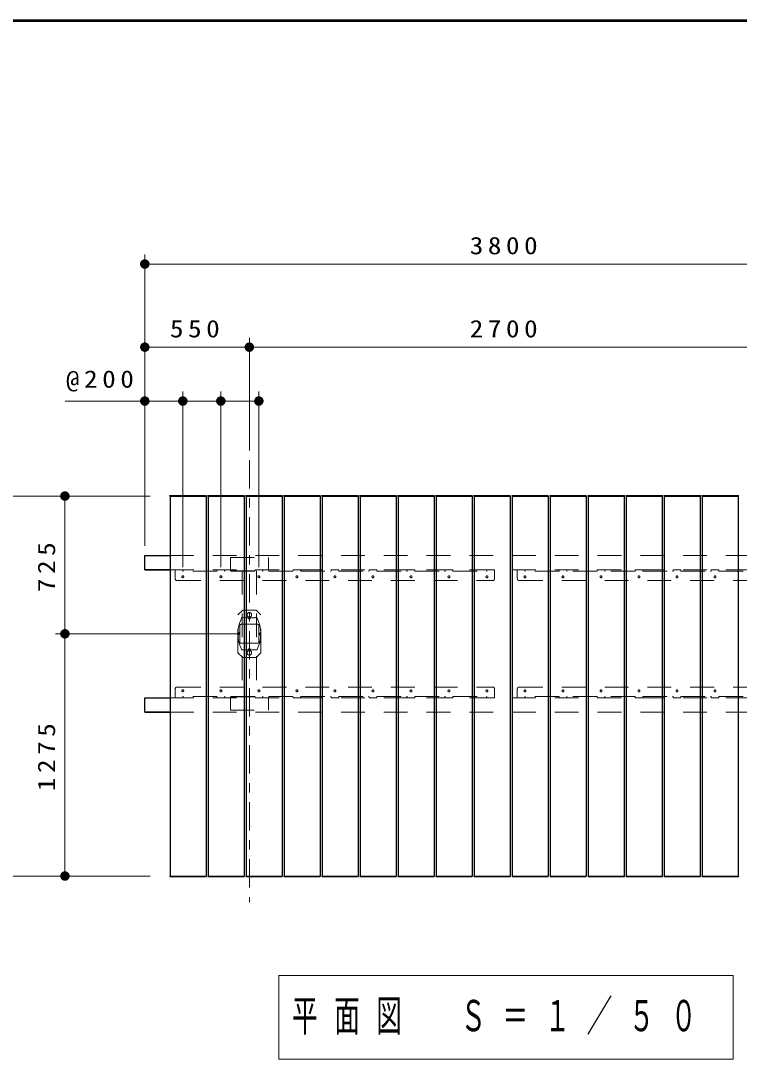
# Model space of a CAD drawing. Units: millimetres on the paper, with parts at other scales. Extents: x -385 to 0, y -10 to 267.
# Drawn here: x -322.2 to -246.6, y 157.7 to 267 of the extents above; entities that cross this region are included whole.
import ezdxf

# ---------------------------------------------------------------- set-up
doc = ezdxf.new("R2010")
doc.units = ezdxf.units.MM
doc.linetypes.add('USER1', pattern=[4.5, 2.5, -2])
doc.linetypes.add('USER2', pattern=[6, 3, -1, 1, -1])
doc.layers.add('LY_1', color=7, linetype='Continuous', lineweight=25)
doc.layers.add('LY_2', color=7, linetype='Continuous', lineweight=13)
doc.styles.add('ＭＳ ゴシック', font='')
doc.styles.get('ＭＳ ゴシック').set_extended_font_data('MS Gothic')

# ---------------------------------------------------------------- blocks, each defined once
blk = doc.blocks.new('filled_dot')
at = {"color": 0, "linetype": 'Continuous', "lineweight": -2, "const_width": 1.25}
blk.add_lwpolyline([(-0.625, 0, 1), (0.625, 0, 1)], format="xyb", close=True, dxfattribs=at)

msp = doc.modelspace()

# ---------------------------------------------------------------- linework, layer by layer
at = {"layer": 'LY_1', "lineweight": 13}
for p, q in [((-309.177, 211.717), (-309.177, 242.39)), ((-309.177, 241.39), (-233.177, 241.39)), ((-298.177, 221.76), (-298.177, 233.64)), ((-309.177, 232.64), (-298.177, 232.64)), ((-298.177, 232.64), (-244.177, 232.64)), ((-309.177, 211.717), (-309.177, 227.967)), ((-305.177, 209.467), (-305.177, 227.967)), ((-301.177, 209.467), (-301.177, 227.967)), ((-297.177, 209.467), (-297.177, 227.967)), ((-317.562, 226.967), (-305.177, 226.967)), ((-305.177, 226.967), (-301.177, 226.967)), ((-301.177, 226.967), (-297.177, 226.967)), ((-308.617, 216.967), (-328.586, 216.967)), ((-317.586, 202.467), (-317.586, 216.967)), ((-299.177, 202.467), (-318.586, 202.467)), ((-317.586, 176.967), (-317.586, 202.467)), ((-308.617, 176.967), (-328.586, 176.967)), ((-295.077, 166.485), (-295.077, 157.685)), ((-247.277, 166.485), (-295.077, 166.485)), ((-247.277, 157.685), (-247.277, 166.485)), ((-295.077, 157.685), (-247.277, 157.685))]:
    msp.add_line(p, q, dxfattribs=at)
at = {"layer": 'LY_1', "color": 2, "linetype": 'USER2', "lineweight": 13}
msp.add_line((-298.177, 220.76), (-298.177, 174.212), dxfattribs=at)
at = {"layer": 'LY_1', "color": 131}
for p, q in [((-306.537, 216.967), (-306.537, 217.019)), ((-306.537, 217.019), (-302.717, 217.019)), ((-306.537, 216.967), (-302.717, 216.967)), ((-306.527, 216.967), (-306.527, 176.967)), ((-302.727, 216.967), (-302.727, 176.967)), ((-302.717, 216.967), (-302.717, 217.019)), ((-302.537, 216.967), (-302.537, 217.019)), ((-302.537, 217.019), (-298.717, 217.019)), ((-302.537, 216.967), (-298.717, 216.967)), ((-302.527, 216.967), (-302.527, 176.967)), ((-298.727, 216.967), (-298.727, 176.967)), ((-298.717, 216.967), (-298.717, 217.019)), ((-298.537, 216.967), (-298.537, 217.019)), ((-298.537, 217.019), (-294.717, 217.019)), ((-298.537, 216.967), (-294.717, 216.967)), ((-298.527, 216.967), (-298.527, 176.967)), ((-294.727, 216.967), (-294.727, 176.967)), ((-294.717, 216.967), (-294.717, 217.019)), ((-294.537, 216.967), (-294.537, 217.019)), ((-294.537, 217.019), (-290.717, 217.019)), ((-294.537, 216.967), (-290.717, 216.967)), ((-294.527, 216.967), (-294.527, 176.967)), ((-290.727, 216.967), (-290.727, 176.967)), ((-290.717, 216.967), (-290.717, 217.019)), ((-290.537, 216.967), (-290.537, 217.019)), ((-290.537, 217.019), (-286.717, 217.019)), ((-290.537, 216.967), (-286.717, 216.967)), ((-290.527, 216.967), (-290.527, 176.967)), ((-286.727, 216.967), (-286.727, 176.967)), ((-286.717, 216.967), (-286.717, 217.019)), ((-286.537, 216.967), (-286.537, 217.019)), ((-286.537, 217.019), (-282.717, 217.019)), ((-286.537, 216.967), (-282.717, 216.967)), ((-286.527, 216.967), (-286.527, 176.967)), ((-282.727, 216.967), (-282.727, 176.967)), ((-282.717, 216.967), (-282.717, 217.019)), ((-282.537, 216.967), (-282.537, 217.019)), ((-282.537, 217.019), (-278.717, 217.019)), ((-282.537, 216.967), (-278.717, 216.967)), ((-282.527, 216.967), (-282.527, 176.967)), ((-278.727, 216.967), (-278.727, 176.967)), ((-278.717, 216.967), (-278.717, 217.019)), ((-278.537, 216.967), (-278.537, 217.019)), ((-278.537, 217.019), (-274.717, 217.019)), ((-278.537, 216.967), (-274.717, 216.967)), ((-278.527, 216.967), (-278.527, 176.967)), ((-274.727, 216.967), (-274.727, 176.967)), ((-274.717, 216.967), (-274.717, 217.019)), ((-274.537, 216.967), (-274.537, 217.019)), ((-274.537, 217.019), (-270.717, 217.019)), ((-274.537, 216.967), (-270.717, 216.967)), ((-274.527, 216.967), (-274.527, 176.967)), ((-270.727, 216.967), (-270.727, 176.967)), ((-270.717, 216.967), (-270.717, 217.019)), ((-270.537, 216.967), (-270.537, 217.019)), ((-270.537, 217.019), (-266.717, 217.019)), ((-270.537, 216.967), (-266.717, 216.967)), ((-270.527, 216.967), (-270.527, 176.967)), ((-266.727, 216.967), (-266.727, 176.967)), ((-266.717, 216.967), (-266.717, 217.019)), ((-266.537, 216.967), (-266.537, 217.019)), ((-266.537, 217.019), (-262.717, 217.019)), ((-266.537, 216.967), (-262.717, 216.967)), ((-266.527, 216.967), (-266.527, 176.967)), ((-262.727, 216.967), (-262.727, 176.967)), ((-262.717, 216.967), (-262.717, 217.019)), ((-262.537, 216.967), (-262.537, 217.019)), ((-262.537, 217.019), (-258.717, 217.019)), ((-262.537, 216.967), (-258.717, 216.967)), ((-262.527, 216.967), (-262.527, 176.967)), ((-258.727, 216.967), (-258.727, 176.967)), ((-258.717, 216.967), (-258.717, 217.019)), ((-258.537, 216.967), (-258.537, 217.019)), ((-258.537, 217.019), (-254.717, 217.019)), ((-258.537, 216.967), (-254.717, 216.967)), ((-258.527, 216.967), (-258.527, 176.967)), ((-254.727, 216.967), (-254.727, 176.967)), ((-254.717, 216.967), (-254.717, 217.019)), ((-254.537, 216.967), (-254.537, 217.019)), ((-254.537, 217.019), (-250.717, 217.019)), ((-254.537, 216.967), (-250.717, 216.967)), ((-254.527, 216.967), (-254.527, 176.967)), ((-250.727, 216.967), (-250.727, 176.967)), ((-250.717, 216.967), (-250.717, 217.019)), ((-250.537, 216.967), (-250.537, 217.019)), ((-250.537, 217.019), (-246.717, 217.019)), ((-250.537, 216.967), (-246.717, 216.967)), ((-250.527, 216.967), (-250.527, 176.967)), ((-246.727, 216.967), (-246.727, 176.967)), ((-246.717, 216.967), (-246.717, 217.019)), ((-306.537, 176.967), (-302.717, 176.967)), ((-306.537, 176.967), (-306.537, 176.915)), ((-306.537, 176.915), (-302.717, 176.915)), ((-302.717, 176.967), (-302.717, 176.915)), ((-302.537, 176.967), (-298.717, 176.967)), ((-302.537, 176.967), (-302.537, 176.915)), ((-302.537, 176.915), (-298.717, 176.915)), ((-298.717, 176.967), (-298.717, 176.915)), ((-298.537, 176.967), (-294.717, 176.967)), ((-298.537, 176.967), (-298.537, 176.915)), ((-298.537, 176.915), (-294.717, 176.915)), ((-294.717, 176.967), (-294.717, 176.915)), ((-294.537, 176.967), (-290.717, 176.967)), ((-294.537, 176.967), (-294.537, 176.915)), ((-294.537, 176.915), (-290.717, 176.915)), ((-290.717, 176.967), (-290.717, 176.915)), ((-290.537, 176.967), (-286.717, 176.967)), ((-290.537, 176.967), (-290.537, 176.915)), ((-290.537, 176.915), (-286.717, 176.915)), ((-286.717, 176.967), (-286.717, 176.915)), ((-286.537, 176.967), (-282.717, 176.967)), ((-286.537, 176.967), (-286.537, 176.915)), ((-286.537, 176.915), (-282.717, 176.915)), ((-282.717, 176.967), (-282.717, 176.915)), ((-282.537, 176.967), (-278.717, 176.967)), ((-282.537, 176.967), (-282.537, 176.915)), ((-282.537, 176.915), (-278.717, 176.915)), ((-278.717, 176.967), (-278.717, 176.915)), ((-278.537, 176.967), (-274.717, 176.967)), ((-278.537, 176.967), (-278.537, 176.915)), ((-278.537, 176.915), (-274.717, 176.915)), ((-274.717, 176.967), (-274.717, 176.915)), ((-274.537, 176.967), (-270.717, 176.967)), ((-274.537, 176.967), (-274.537, 176.915)), ((-274.537, 176.915), (-270.717, 176.915)), ((-270.717, 176.967), (-270.717, 176.915)), ((-270.537, 176.967), (-266.717, 176.967)), ((-270.537, 176.967), (-270.537, 176.915)), ((-270.537, 176.915), (-266.717, 176.915)), ((-266.717, 176.967), (-266.717, 176.915)), ((-266.537, 176.967), (-262.717, 176.967)), ((-266.537, 176.967), (-266.537, 176.915)), ((-266.537, 176.915), (-262.717, 176.915)), ((-262.717, 176.967), (-262.717, 176.915)), ((-262.537, 176.967), (-258.717, 176.967)), ((-262.537, 176.967), (-262.537, 176.915)), ((-262.537, 176.915), (-258.717, 176.915)), ((-258.717, 176.967), (-258.717, 176.915)), ((-258.537, 176.967), (-254.717, 176.967)), ((-258.537, 176.967), (-258.537, 176.915)), ((-258.537, 176.915), (-254.717, 176.915)), ((-254.717, 176.967), (-254.717, 176.915)), ((-254.537, 176.967), (-250.717, 176.967)), ((-254.537, 176.967), (-254.537, 176.915)), ((-254.537, 176.915), (-250.717, 176.915)), ((-250.717, 176.967), (-250.717, 176.915)), ((-250.537, 176.967), (-246.717, 176.967)), ((-250.537, 176.967), (-250.537, 176.915)), ((-250.537, 176.915), (-246.717, 176.915)), ((-246.717, 176.967), (-246.717, 176.915))]:
    msp.add_line(p, q, dxfattribs=at)
at = {"layer": 'LY_1', "color": 4}
for p, q in [((-309.177, 209.217), (-309.177, 210.717)), ((-309.177, 210.717), (-306.527, 210.717)), ((-306.527, 209.217), (-309.177, 209.217)), ((-309.177, 209.217), (-306.527, 209.217)), ((-309.177, 195.717), (-306.527, 195.717)), ((-309.177, 194.217), (-309.177, 195.717)), ((-309.177, 195.717), (-306.527, 195.717)), ((-306.527, 194.217), (-309.177, 194.217)), ((-309.177, 194.217), (-306.527, 194.217))]:
    msp.add_line(p, q, dxfattribs=at)
at = {"layer": 'LY_1'}
msp.add_line((-309.177, 210.717), (-306.527, 210.717), dxfattribs=at)
at = {"layer": 'LY_1', "color": 4, "linetype": 'USER1', "lineweight": 13}
for p, q in [((-306.527, 210.717), (-234.727, 210.717)), ((-306.527, 209.217), (-234.727, 209.217)), ((-306.527, 195.717), (-234.727, 195.717)), ((-306.527, 194.217), (-234.727, 194.217))]:
    msp.add_line(p, q, dxfattribs=at)
at = {"layer": 'LY_1', "linetype": 'USER1', "lineweight": 13}
for p, q in [((-300.177, 210.517), (-296.177, 210.517)), ((-300.177, 209.217), (-300.177, 210.517)), ((-296.177, 209.217), (-296.177, 210.517)), ((-300.177, 209.097), (-300.177, 209.217)), ((-300.177, 209.097), (-296.177, 209.097)), ((-298.927, 209.097), (-298.927, 195.837)), ((-297.427, 209.097), (-297.427, 195.837)), ((-296.177, 209.097), (-296.177, 209.217)), ((-298.877, 204.967), (-299.377, 204.467)), ((-299.377, 200.467), (-299.377, 204.467)), ((-298.877, 204.967), (-297.477, 204.967)), ((-296.977, 204.467), (-297.477, 204.967)), ((-296.977, 200.467), (-296.977, 204.467)), ((-299.177, 201.587), (-299.177, 203.347)), ((-299.057, 203.467), (-298.927, 203.467)), ((-298.927, 203.467), (-297.427, 203.467)), ((-298.915, 204.167), (-298.751, 204.167)), ((-298.731, 204.147), (-298.317, 204.147)), ((-298.277, 204.107), (-298.277, 204.047)), ((-298.077, 204.047), (-298.277, 204.047)), ((-298.077, 204.107), (-298.077, 204.047)), ((-297.623, 204.147), (-298.037, 204.147)), ((-297.44, 204.167), (-297.603, 204.167)), ((-297.427, 203.467), (-297.297, 203.467)), ((-297.177, 201.587), (-297.177, 203.347)), ((-299.335, 202.367), (-299.277, 202.367)), ((-299.307, 202.587), (-299.334, 202.587)), ((-299.277, 202.593), (-299.307, 202.593)), ((-299.307, 202.593), (-299.307, 202.587)), ((-299.277, 202.593), (-299.277, 202.367)), ((-297.077, 202.341), (-297.077, 202.567)), ((-297.02, 202.567), (-297.077, 202.567)), ((-297.077, 202.341), (-297.047, 202.341)), ((-297.047, 202.341), (-297.047, 202.347)), ((-297.047, 202.347), (-297.021, 202.347)), ((-299.057, 201.467), (-298.927, 201.467)), ((-298.927, 201.467), (-297.427, 201.467)), ((-297.427, 201.467), (-297.297, 201.467)), ((-298.877, 199.967), (-299.377, 200.467)), ((-298.915, 200.767), (-298.751, 200.767)), ((-298.731, 200.787), (-298.317, 200.787)), ((-298.277, 200.887), (-298.077, 200.887)), ((-298.277, 200.827), (-298.277, 200.887)), ((-298.077, 200.827), (-298.077, 200.887)), ((-297.623, 200.787), (-298.037, 200.787)), ((-297.44, 200.767), (-297.603, 200.767)), ((-296.977, 200.467), (-297.477, 199.967)), ((-298.877, 199.967), (-297.477, 199.967)), ((-300.177, 195.837), (-300.177, 195.717)), ((-300.177, 195.837), (-296.177, 195.837)), ((-300.177, 195.717), (-300.177, 194.417)), ((-296.177, 195.837), (-296.177, 195.717)), ((-296.177, 195.717), (-296.177, 194.417)), ((-300.177, 194.417), (-296.177, 194.417))]:
    msp.add_line(p, q, dxfattribs=at)
at = {"layer": 'LY_1', "color": 190, "linetype": 'USER1', "lineweight": 13}
for p, q in [((-305.977, 209.217), (-305.177, 209.217)), ((-305.977, 209.217), (-305.977, 208.267)), ((-305.177, 209.217), (-305.177, 209.117)), ((-301.637, 209.057), (-305.117, 209.057)), ((-301.577, 209.217), (-300.777, 209.217)), ((-301.577, 209.217), (-301.577, 209.117)), ((-300.777, 209.217), (-300.777, 209.117)), ((-297.637, 209.057), (-300.717, 209.057)), ((-297.577, 209.217), (-296.777, 209.217)), ((-297.577, 209.217), (-297.577, 209.117)), ((-296.777, 209.217), (-296.777, 209.117)), ((-293.637, 209.057), (-296.717, 209.057)), ((-293.577, 209.217), (-292.777, 209.217)), ((-293.577, 209.217), (-293.577, 209.117)), ((-292.777, 209.217), (-292.777, 209.117)), ((-292.717, 209.057), (-289.637, 209.057)), ((-289.577, 209.217), (-288.777, 209.217)), ((-289.577, 209.217), (-289.577, 209.117)), ((-288.777, 209.217), (-288.777, 209.117)), ((-288.717, 209.057), (-285.637, 209.057)), ((-285.577, 209.217), (-284.777, 209.217)), ((-285.577, 209.217), (-285.577, 209.117)), ((-284.777, 209.217), (-284.777, 209.117)), ((-284.717, 209.057), (-281.637, 209.057)), ((-281.577, 209.217), (-280.777, 209.217)), ((-281.577, 209.217), (-281.577, 209.117)), ((-280.777, 209.217), (-280.777, 209.117)), ((-280.717, 209.057), (-277.637, 209.057)), ((-277.577, 209.217), (-276.777, 209.217)), ((-277.577, 209.217), (-277.577, 209.117)), ((-276.777, 209.217), (-276.777, 209.117)), ((-276.717, 209.057), (-273.237, 209.057)), ((-273.177, 209.217), (-272.377, 209.217)), ((-273.177, 209.217), (-273.177, 209.117)), ((-272.377, 209.217), (-272.377, 208.267)), ((-269.977, 209.217), (-269.177, 209.217)), ((-269.977, 209.217), (-269.977, 208.267)), ((-269.177, 209.217), (-269.177, 209.117)), ((-265.637, 209.057), (-269.117, 209.057)), ((-265.577, 209.217), (-264.777, 209.217)), ((-265.577, 209.217), (-265.577, 209.117)), ((-264.777, 209.217), (-264.777, 209.117)), ((-261.637, 209.057), (-264.717, 209.057)), ((-261.577, 209.217), (-260.777, 209.217)), ((-261.577, 209.217), (-261.577, 209.117)), ((-260.777, 209.217), (-260.777, 209.117)), ((-257.637, 209.057), (-260.717, 209.057)), ((-257.577, 209.217), (-256.777, 209.217)), ((-257.577, 209.217), (-257.577, 209.117)), ((-256.777, 209.217), (-256.777, 209.117)), ((-256.717, 209.057), (-253.637, 209.057)), ((-253.577, 209.217), (-252.777, 209.217)), ((-253.577, 209.217), (-253.577, 209.117)), ((-252.777, 209.217), (-252.777, 209.117)), ((-252.717, 209.057), (-249.637, 209.057)), ((-249.577, 209.217), (-248.777, 209.217)), ((-249.577, 209.217), (-249.577, 209.117)), ((-248.777, 209.217), (-248.777, 209.117)), ((-248.717, 209.057), (-245.637, 209.057)), ((-305.777, 208.067), (-272.577, 208.067)), ((-269.777, 208.067), (-236.577, 208.067)), ((-305.777, 196.867), (-272.577, 196.867)), ((-269.777, 196.867), (-236.577, 196.867)), ((-305.977, 195.717), (-305.977, 196.667)), ((-305.977, 195.717), (-305.177, 195.717)), ((-305.177, 195.717), (-305.177, 195.817)), ((-301.637, 195.877), (-305.117, 195.877)), ((-301.577, 195.717), (-301.577, 195.817)), ((-301.577, 195.717), (-300.777, 195.717)), ((-300.777, 195.717), (-300.777, 195.817)), ((-297.637, 195.877), (-300.717, 195.877)), ((-297.577, 195.717), (-297.577, 195.817)), ((-297.577, 195.717), (-296.777, 195.717)), ((-296.777, 195.717), (-296.777, 195.817)), ((-293.637, 195.877), (-296.717, 195.877)), ((-293.577, 195.717), (-293.577, 195.817)), ((-293.577, 195.717), (-292.777, 195.717)), ((-292.777, 195.717), (-292.777, 195.817)), ((-292.717, 195.877), (-289.637, 195.877)), ((-289.577, 195.717), (-289.577, 195.817)), ((-289.577, 195.717), (-288.777, 195.717)), ((-288.777, 195.717), (-288.777, 195.817)), ((-288.717, 195.877), (-285.637, 195.877)), ((-285.577, 195.717), (-285.577, 195.817)), ((-285.577, 195.717), (-284.777, 195.717)), ((-284.777, 195.717), (-284.777, 195.817)), ((-284.717, 195.877), (-281.637, 195.877)), ((-281.577, 195.717), (-281.577, 195.817)), ((-281.577, 195.717), (-280.777, 195.717)), ((-280.777, 195.717), (-280.777, 195.817)), ((-280.717, 195.877), (-277.637, 195.877)), ((-277.577, 195.717), (-277.577, 195.817)), ((-277.577, 195.717), (-276.777, 195.717)), ((-276.777, 195.717), (-276.777, 195.817)), ((-276.717, 195.877), (-273.237, 195.877)), ((-273.177, 195.717), (-273.177, 195.817)), ((-273.177, 195.717), (-272.377, 195.717)), ((-272.377, 195.717), (-272.377, 196.667)), ((-269.977, 195.717), (-269.977, 196.667)), ((-269.977, 195.717), (-269.177, 195.717)), ((-269.177, 195.717), (-269.177, 195.817)), ((-265.637, 195.877), (-269.117, 195.877)), ((-265.577, 195.717), (-265.577, 195.817)), ((-265.577, 195.717), (-264.777, 195.717)), ((-264.777, 195.717), (-264.777, 195.817)), ((-261.637, 195.877), (-264.717, 195.877)), ((-261.577, 195.717), (-261.577, 195.817)), ((-261.577, 195.717), (-260.777, 195.717)), ((-260.777, 195.717), (-260.777, 195.817)), ((-257.637, 195.877), (-260.717, 195.877)), ((-257.577, 195.717), (-257.577, 195.817)), ((-257.577, 195.717), (-256.777, 195.717)), ((-256.777, 195.717), (-256.777, 195.817)), ((-256.717, 195.877), (-253.637, 195.877)), ((-253.577, 195.717), (-253.577, 195.817)), ((-253.577, 195.717), (-252.777, 195.717)), ((-252.777, 195.717), (-252.777, 195.817)), ((-252.717, 195.877), (-249.637, 195.877)), ((-249.577, 195.717), (-249.577, 195.817)), ((-249.577, 195.717), (-248.777, 195.717)), ((-248.777, 195.717), (-248.777, 195.817)), ((-248.717, 195.877), (-245.637, 195.877))]:
    msp.add_line(p, q, dxfattribs=at)
for centre in [(-305.177, 208.467), (-301.177, 208.467), (-297.177, 208.467), (-293.177, 208.467), (-289.177, 208.467), (-285.177, 208.467), (-281.177, 208.467), (-277.177, 208.467), (-273.177, 208.467), (-269.177, 208.467), (-265.177, 208.467), (-261.177, 208.467), (-257.177, 208.467), (-253.177, 208.467), (-249.177, 208.467), (-305.177, 196.467), (-301.177, 196.467), (-297.177, 196.467), (-293.177, 196.467), (-289.177, 196.467), (-285.177, 196.467), (-281.177, 196.467), (-277.177, 196.467), (-273.177, 196.467), (-269.177, 196.467), (-265.177, 196.467), (-261.177, 196.467), (-257.177, 196.467), (-253.177, 196.467), (-249.177, 196.467)]:
    msp.add_circle(centre, 0.1, dxfattribs=at)
at = {"layer": 'LY_1', "linetype": 'USER1', "lineweight": 13}
for centre in [(-298.177, 204.467), (-298.177, 200.467)]:
    msp.add_circle(centre, 0.24, dxfattribs=at)
at = {"layer": 'LY_1', "color": 190, "linetype": 'USER1', "lineweight": 13}
for centre, radius, start, end in [((-305.117, 209.117), 0.06, 180, 270), ((-301.637, 209.117), 0.06, 270, 0), ((-300.717, 209.117), 0.06, 180, 270), ((-297.637, 209.117), 0.06, 270, 0), ((-296.717, 209.117), 0.06, 180, 270), ((-293.637, 209.117), 0.06, 270, 0), ((-292.717, 209.117), 0.06, 180, 270), ((-289.637, 209.117), 0.06, 270, 0), ((-288.717, 209.117), 0.06, 180, 270), ((-285.637, 209.117), 0.06, 270, 0), ((-284.717, 209.117), 0.06, 180, 270), ((-281.637, 209.117), 0.06, 270, 0), ((-280.717, 209.117), 0.06, 180, 270), ((-277.637, 209.117), 0.06, 270, 0), ((-276.717, 209.117), 0.06, 180, 270), ((-273.237, 209.117), 0.06, 270, 0), ((-269.117, 209.117), 0.06, 180, 270), ((-265.637, 209.117), 0.06, 270, 0), ((-264.717, 209.117), 0.06, 180, 270), ((-261.637, 209.117), 0.06, 270, 0), ((-260.717, 209.117), 0.06, 180, 270), ((-257.637, 209.117), 0.06, 270, 0), ((-256.717, 209.117), 0.06, 180, 270), ((-253.637, 209.117), 0.06, 270, 0), ((-252.717, 209.117), 0.06, 180, 270), ((-249.637, 209.117), 0.06, 270, 0), ((-248.717, 209.117), 0.06, 180, 270), ((-305.777, 208.267), 0.2, 180, 270), ((-272.577, 208.267), 0.2, 270, 0), ((-269.777, 208.267), 0.2, 180, 270), ((-305.777, 196.667), 0.2, 90, 180), ((-272.577, 196.667), 0.2, 0, 90), ((-269.777, 196.667), 0.2, 90, 180), ((-305.117, 195.817), 0.06, 90, 180), ((-301.637, 195.817), 0.06, 0, 90), ((-300.717, 195.817), 0.06, 90, 180), ((-297.637, 195.817), 0.06, 0, 90), ((-296.717, 195.817), 0.06, 90, 180), ((-293.637, 195.817), 0.06, 0, 90), ((-292.717, 195.817), 0.06, 90, 180), ((-289.637, 195.817), 0.06, 0, 90), ((-288.717, 195.817), 0.06, 90, 180), ((-285.637, 195.817), 0.06, 0, 90), ((-284.717, 195.817), 0.06, 90, 180), ((-281.637, 195.817), 0.06, 0, 90), ((-280.717, 195.817), 0.06, 90, 180), ((-277.637, 195.817), 0.06, 0, 90), ((-276.717, 195.817), 0.06, 90, 180), ((-273.237, 195.817), 0.06, 0, 90), ((-269.117, 195.817), 0.06, 90, 180), ((-265.637, 195.817), 0.06, 0, 90), ((-264.717, 195.817), 0.06, 90, 180), ((-261.637, 195.817), 0.06, 0, 90), ((-260.717, 195.817), 0.06, 90, 180), ((-257.637, 195.817), 0.06, 0, 90), ((-256.717, 195.817), 0.06, 90, 180), ((-253.637, 195.817), 0.06, 0, 90), ((-252.717, 195.817), 0.06, 90, 180), ((-249.637, 195.817), 0.06, 0, 90), ((-248.717, 195.817), 0.06, 90, 180)]:
    msp.add_arc(centre, radius, start, end, dxfattribs=at)
at = {"layer": 'LY_1', "linetype": 'USER1', "lineweight": 13}
for centre, radius, start, end in [((-295.565, 202.467), 3.812, 154.47045, 177.56923), ((-299.057, 203.347), 0.12, 90, 180), ((-298.915, 204.067), 0.1, 89.99999, 154.47045), ((-298.751, 204.147), 0.02, 0, 89.99999), ((-298.317, 204.107), 0.04, 0, 90.00001), ((-298.037, 204.107), 0.04, 89.99999, 180), ((-297.603, 204.147), 0.02, 90.00001, 180), ((-297.44, 204.067), 0.1, 25.52955, 90.00001), ((-300.79, 202.467), 3.812, 2.12677, 25.52955), ((-297.297, 203.347), 0.12, 360, 90), ((-299.335, 202.327), 0.04, 90, 182.12677), ((-295.565, 202.467), 3.812, 182.12677, 205.52955), ((-299.334, 202.627), 0.04, 177.56923, 270), ((-300.79, 202.467), 3.812, 334.47045, 357.56923), ((-297.021, 202.307), 0.04, 357.56923, 90), ((-297.02, 202.607), 0.04, 270, 2.12677), ((-299.057, 201.587), 0.12, 180, 270), ((-297.297, 201.587), 0.12, 269.99999, 0), ((-298.915, 200.867), 0.1, 205.52955, 270), ((-298.751, 200.787), 0.02, 270.00001, 360), ((-298.317, 200.827), 0.04, 269.99999, 0), ((-298.037, 200.827), 0.04, 180, 270), ((-297.603, 200.787), 0.02, 180, 269.99999), ((-297.44, 200.867), 0.1, 269.99999, 334.47045)]:
    msp.add_arc(centre, radius, start, end, dxfattribs=at)
at = {"layer": 'LY_2', "lineweight": 50}
msp.add_line((0, 267), (-385, 267), dxfattribs=at)

# ---------------------------------------------------------------- block references
at = {"layer": 'LY_1', "lineweight": 13, "xscale": 0.4, "yscale": 0.4}
for p in [(-309.177, 241.39), (-309.177, 232.64), (-298.177, 232.64), (-309.177, 226.967), (-305.177, 226.967), (-301.177, 226.967)]:
    msp.add_blockref('filled_dot', p, dxfattribs=at)
for p, rotation in [((-298.177, 232.64), 180), ((-305.177, 226.967), 180), ((-301.177, 226.967), 180), ((-297.177, 226.967), 180), ((-317.586, 216.967), 270), ((-317.586, 202.467), 270), ((-317.586, 202.467), 90), ((-317.586, 176.967), 90)]:
    msp.add_blockref('filled_dot', p, dxfattribs=dict(at, rotation=rotation))

# ---------------------------------------------------------------- texts
at = {"layer": 'LY_1', "style": 'ＭＳ ゴシック'}
for s, insert, char_height, attachment_point in [('\\T1.33;\\W1.15;3800', (-271.177, 242.39), 1.833, 8), ('\\T1.33;\\W1.15;550', (-303.677, 233.64), 1.833, 8), ('\\T1.33;\\W1.15;2700', (-271.177, 233.64), 1.833, 8), ('\\T1.33;\\W1.15;@200', (-313.667, 227.967), 1.833, 8), ('\\T1.64;\\W0.6;平面図\u3000Ｓ＝１／５０', (-293.677, 162.085), 3.299, 4)]:
    msp.add_mtext(s, dxfattribs=dict(at, insert=insert, char_height=char_height, attachment_point=attachment_point))
at = {"layer": 'LY_1', "char_height": 1.833, "attachment_point": 8, "rotation": 90, "style": 'ＭＳ ゴシック'}
for s, insert in [('\\T1.33;\\W1.15;725', (-318.586, 209.717)), ('\\T1.33;\\W1.15;1275', (-318.586, 189.717))]:
    msp.add_mtext(s, dxfattribs=dict(at, insert=insert))

doc.saveas('drawing.dxf')
